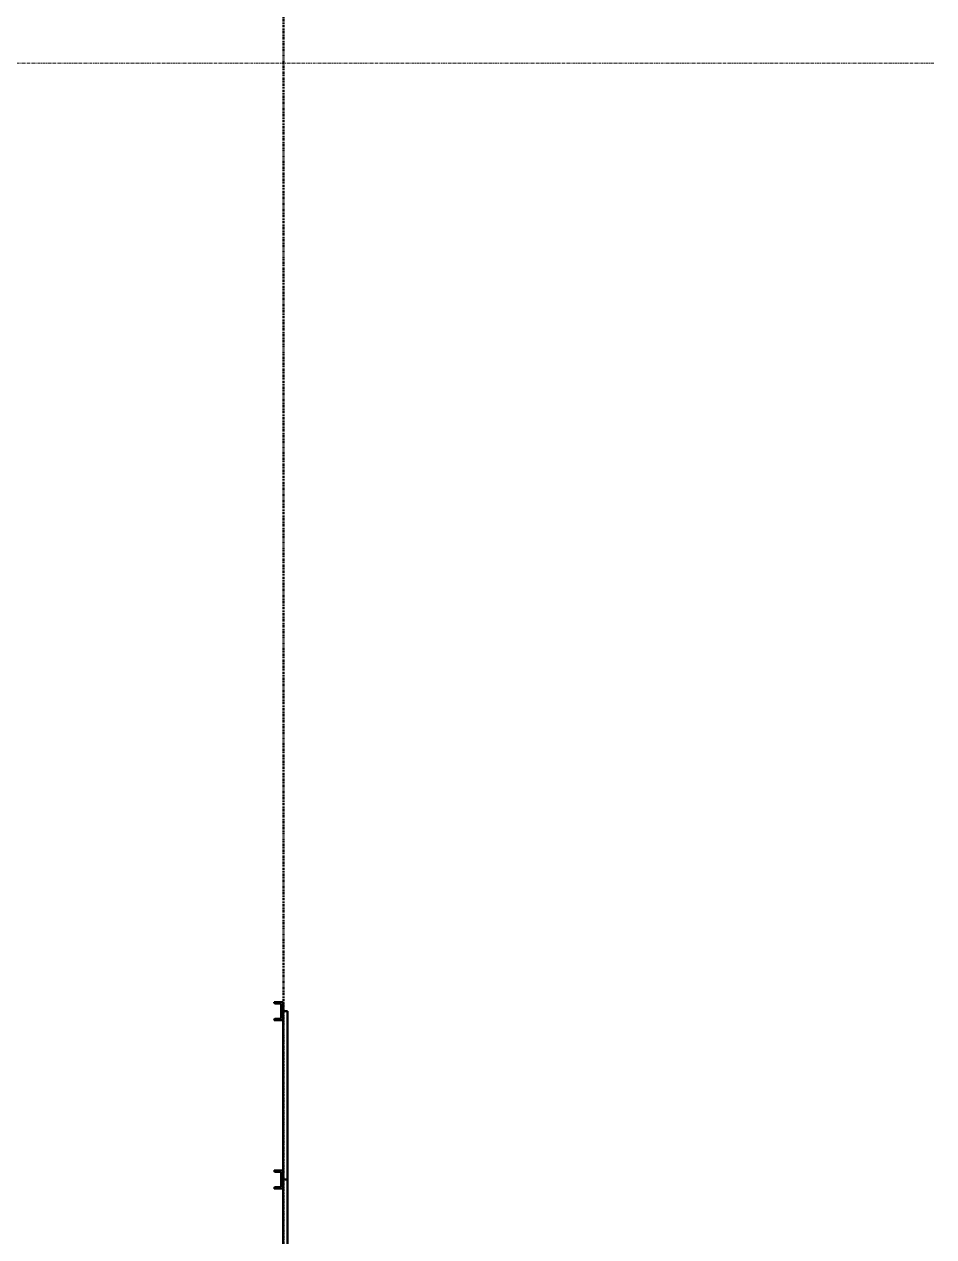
# Model space of a CAD drawing. Header units: inches. Extents: x -4218 to -1830, y 9767 to 12426.
# Drawn here: x -1983.4 to -1830.2, y 9969.6 to 10173.8 of the extents above; entities that cross this region are included whole.
import ezdxf

# ---------------------------------------------------------------- set-up
doc = ezdxf.new("R2010")
doc.units = ezdxf.units.IN
doc.header["$MEASUREMENT"] = 0
doc.linetypes.add('Double Dash 3_8_', pattern=[1, 0.375, -0.125, 0.125, -0.125, 0.125, -0.125])
doc.linetypes.add('Grid Line 1_2_', pattern=[0.875, 0.5, -0.125, 0.125, -0.125])
for name, color, linetype, lineweight in [('A-GLAZ-CURT', 52, 'Continuous', 9), ('A-GLAZ-CURT-2', 52, 'Continuous', 50), ('A-GLAZ-CWMG', 51, 'Continuous', 9), ('A-GLAZ-CWMG-4', 51, 'Continuous', 50), ('C-PROP-LINE', 91, 'Double Dash 3_8_', 50), ('S-GRID-1', 1, 'Grid Line 1_2_', 9)]:
    doc.layers.add(name, color=color, linetype=linetype, lineweight=lineweight)

# ---------------------------------------------------------------- blocks, each defined once
blk = doc.blocks.new('Horizontal_Siding - Horizontal_Siding-2867637-BACKGROUND - RCP - 1ST FLOOR')
at = {"layer": 'A-GLAZ-CURT-2'}
for p, q in [((-14.92, -1.5), (14.92, -1.5)), ((-14.92, -2.25), (-14.92, -1.5)), ((14.92, -1.5), (14.92, -2.25)), ((14.92, -2.25), (-14.92, -2.25))]:
    blk.add_line(p, q, dxfattribs=at)
blk = doc.blocks.new('Horizontal_Siding - Horizontal_Siding-2867636-BACKGROUND - RCP - 1ST FLOOR')
at = {"layer": 'A-GLAZ-CURT-2'}
for p, q in [((-14.18, -1.5), (14.18, -1.5)), ((-14.18, -2.25), (-14.18, -1.5)), ((14.18, -1.5), (14.18, -2.25)), ((14.18, -2.25), (-14.18, -2.25))]:
    blk.add_line(p, q, dxfattribs=at)
blk = doc.blocks.new('Rectangular Mullion - RAILING POST-V312-BACKGROUND - RCP - 1ST FLOOR')
at = {"layer": 'A-GLAZ-CWMG-4'}
for p, q in [((-1.5, 1.5), (-1.5, 0)), ((1.5, 1.5), (-1.5, 1.5)), ((-1.29, 0.21), (-1.22, 1.18)), ((-1.22, 1.18), (1.22, 1.18)), ((1.22, 1.18), (1.29, 0.21)), ((1.5, 0), (1.5, 1.5))]:
    blk.add_line(p, q, dxfattribs=at)
for centre, radius, start, end in [((-1.5, 0.21), 0.21, 270, 0.528), ((1.5, 0.21), 0.211, 179.472, 270)]:
    blk.add_arc(centre, radius, start, end, dxfattribs=at)
blk = doc.blocks.new('Rectangular Mullion - RAILING POST-V313-BACKGROUND - RCP - 1ST FLOOR')
at = {"layer": 'A-GLAZ-CWMG-4'}
for p, q in [((-3, 1.5), (-3, 0)), ((0, 1.5), (-3, 1.5)), ((-2.79, 0.21), (-2.72, 1.18)), ((-2.72, 1.18), (-0.28, 1.18)), ((-0.28, 1.18), (-0.21, 0.21)), ((0, 0), (0, 1.5))]:
    blk.add_line(p, q, dxfattribs=at)
for centre, start, end in [((-3, 0.21), 270, 0.528), ((0, 0.21), 179.472, 270)]:
    blk.add_arc(centre, 0.21, start, end, dxfattribs=at)
blk = doc.blocks.new('Family - ___-2657144-BACKGROUND - RCP - 1ST FLOOR')
at = {"layer": 'C-PROP-LINE'}
blk.add_line((-1939.77, 12268.69), (-1939.77, 9828.62), dxfattribs=at)

msp = doc.modelspace()

# ---------------------------------------------------------------- linework, layer by layer
at = {"layer": 'S-GRID-1'}
msp.add_line((-1830.2, 10167.19), (-4168.71, 10167.19), dxfattribs=at)

# ---------------------------------------------------------------- block references
at = {"layer": 'A-GLAZ-CURT', "rotation": 89.99999999999952}
for name, p in [('Horizontal_Siding - Horizontal_Siding-2867636-BACKGROUND - RCP - 1ST FLOOR', (-1941.32, 9993.41)), ('Horizontal_Siding - Horizontal_Siding-2867637-BACKGROUND - RCP - 1ST FLOOR', (-1941.32, 9964.31))]:
    msp.add_blockref(name, p, dxfattribs=at)
at = {"layer": 'A-GLAZ-CWMG', "extrusion": (0, 0, -1), "rotation": 90.0000000000005}
for name, p in [('Rectangular Mullion - RAILING POST-V313-BACKGROUND - RCP - 1ST FLOOR', (1941.32, 10009.09)), ('Rectangular Mullion - RAILING POST-V312-BACKGROUND - RCP - 1ST FLOOR', (1941.32, 9979.24))]:
    msp.add_blockref(name, p, dxfattribs=at)
at = {"layer": 'C-PROP-LINE'}
msp.add_blockref('Family - ___-2657144-BACKGROUND - RCP - 1ST FLOOR', (0, 0), dxfattribs=at)

doc.saveas('drawing.dxf')
